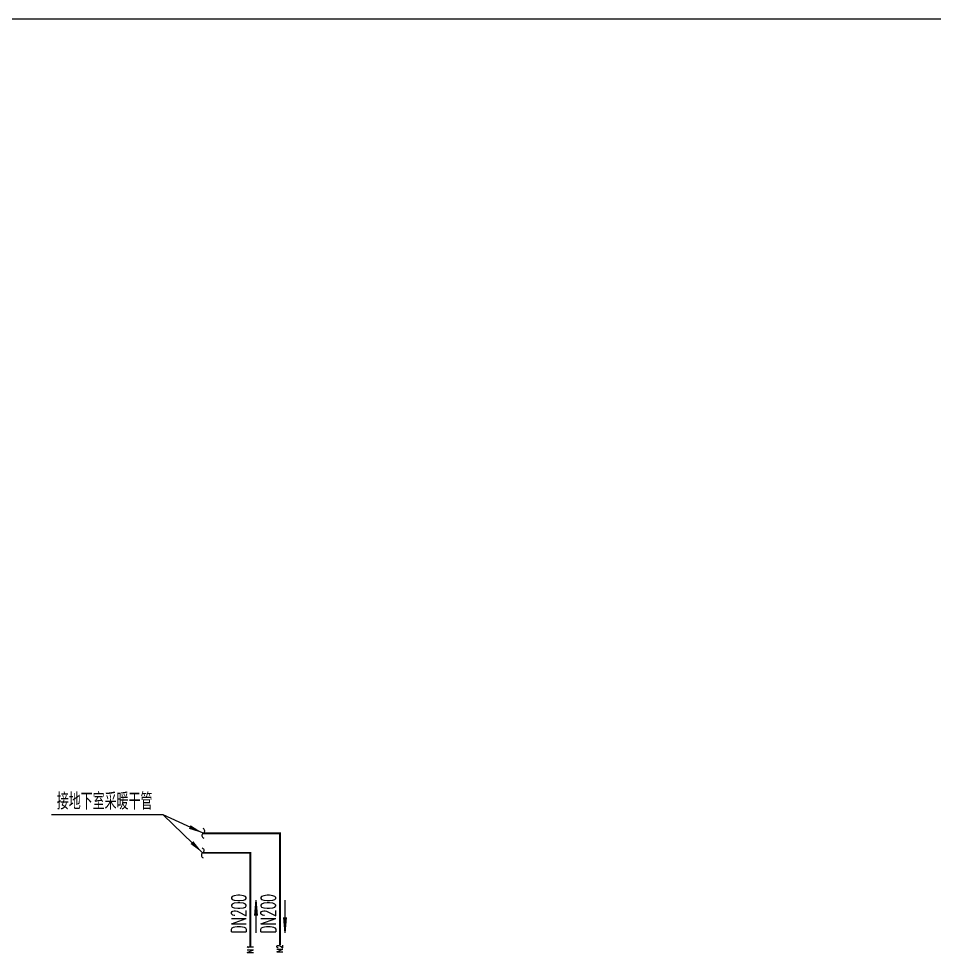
# Model space of a CAD drawing. Extents: x 179183 to 294833, y 947252 to 1004652.
# Drawn here: x 251454 to 270065, y 985649 to 1004652 of the extents above; entities that cross this region are included whole.
import ezdxf

# ---------------------------------------------------------------- set-up
doc = ezdxf.new("R2010")
doc.units = 0
doc.header["$LTSCALE"] = 1000
doc.linetypes.add('CONTINOUS', pattern=[0])
doc.linetypes.add('DASH', pattern=[0.35, 0.25, -0.1])
for name, color, linetype in [('a_bz', 2, 'Continuous'), ('a_shg', 130, 'Continuous'), ('DIM_LEAD', 3, 'Continuous'), ('EQ-TH', 7, 'Continuous'), ('PIPE-暖回水', 2, 'DASH'), ('TEXT-暖供水', 7, 'Continuous'), ('TEXT-暖回水', 7, 'Continuous'), ('VPIPE-暖供水', 3, 'Continuous')]:
    doc.layers.add(name, color=color, linetype=linetype)
doc.layers.add('说明辅助线', color=9, linetype='CONTINOUS', plot=False)
doc.styles.add('_TCH_DIM', font='SIMPLEX', dxfattribs={"bigfont": 'GBCBIG'})
doc.styles.add('_THVAC_PIPETEXT', font='simplex.shx', dxfattribs={"width": 0.7, "height": 1.5, "bigfont": 'gbcbig.shx'})
doc.styles.add('HZ', font='simplex.shx', dxfattribs={"width": 0.8, "bigfont": 'gbcbig.shx'})

# ---------------------------------------------------------------- blocks, each defined once
blk = doc.blocks.new('流向')
at = {"layer": 'a_bz', "color": 3}
for q in [(0, 0), (533, 41), (533, -41)]:
    blk.add_line((1000, 0), q, dxfattribs=at)
blk = doc.blocks.new('$ThvacSys$00000040')
at = {"elevation": 0}
blk.add_lwpolyline([(7, -101, -0.575183), (0, 0, 0.604745), (-11, 101, 16.924828)], format="xyb", dxfattribs=at)

msp = doc.modelspace()

# ---------------------------------------------------------------- hatches: boundary and pattern name
at = {"layer": 'PIPE-暖回水', "linetype": 'DASH'}
for points in [[(256762.5, 988090.9), (256782.5, 988090.9), (256782.5, 988110.9)], [(256762.5, 988090.9), (256762.5, 988110.9), (256782.5, 988110.9)], [(256762.5, 988090.9), (256782.5, 988090.9), (256782.5, 988110.9)], [(256762.5, 988090.9), (256762.5, 988110.9), (256782.5, 988110.9)]]:
    msp.add_hatch(color=256, dxfattribs=at).paths.add_polyline_path(points)
at = {"layer": 'VPIPE-暖供水'}
for points in [[(256162.5, 987690.9), (256180, 987690.9), (256180, 987708.4)], [(256162.5, 987690.9), (256162.5, 987708.4), (256180, 987708.4)], [(256162.5, 987690.9), (256180, 987690.9), (256180, 987708.4)], [(256162.5, 987690.9), (256162.5, 987708.4), (256180, 987708.4)]]:
    msp.add_hatch(color=256, dxfattribs=at).paths.add_polyline_path(points)

# ---------------------------------------------------------------- linework, layer by layer
at = {"layer": 'DIM_LEAD'}
for p, q in [((254390.7, 988466.7), (252123.6, 988466.7)), ((254390.7, 988466.7), (252123.6, 988466.7)), ((255203.2, 988090.9), (254390.7, 988466.7)), ((255191.7, 987690.9), (254390.7, 988466.7)), ((255203.2, 988090.9), (254390.7, 988466.7)), ((255191.7, 987690.9), (254390.7, 988466.7))]:
    msp.add_line(p, q, dxfattribs=at)
for points in [[(255203.2, 988090.9, 0, 80, 0), (254930.9, 988216.9, 0, 0, 0)], [(255203.2, 988090.9, 0, 80, 0), (254930.9, 988216.9, 0, 0, 0)], [(255191.7, 987690.9, 0, 80, 0), (254976.2, 987899.6, 0, 0, 0)], [(255191.7, 987690.9, 0, 80, 0), (254976.2, 987899.6, 0, 0, 0)]]:
    msp.add_lwpolyline(points, format="xyseb", dxfattribs=at)
at = {"layer": 'PIPE-暖回水', "linetype": 'DASH', "const_width": 40}
for points in [[(256762.5, 988090.9), (255203.2, 988090.9)], [(256762.5, 988090.9), (255203.2, 988090.9)], [(256762.5, 985815.2), (256762.5, 988090.9)], [(256762.5, 985815.2), (256762.5, 988090.9)]]:
    msp.add_lwpolyline(points, dxfattribs=at)
at = {"layer": 'VPIPE-暖供水', "const_width": 35}
for points in [[(256162.5, 987690.9), (255191.7, 987690.9)], [(256162.5, 987690.9), (255191.7, 987690.9)], [(256162.5, 985778.5), (256162.5, 987690.9)], [(256162.5, 985778.5), (256162.5, 987690.9)]]:
    msp.add_lwpolyline(points, dxfattribs=at)
at = {"layer": '说明辅助线'}
msp.add_lwpolyline([(179183.5, 1004651.6), (294833.5, 1004651.6), (294833.5, 947251.6), (179183.5, 947251.6)], close=True, dxfattribs=at)

# ---------------------------------------------------------------- block references
at = {"layer": 'a_shg', "yscale": 0.6666666666666665, "zscale": 0.6666666666666665, "rotation": 270}
for p, xscale in [((256271.4, 986063.7), -0.6666666666666665), ((256871.4, 986730.4), 0.6666666666666665)]:
    msp.add_blockref('流向', p, dxfattribs=dict(at, xscale=xscale))
at = {"layer": 'EQ-TH', "rotation": 179.9999999999988}
for p in [(255203.2, 988090.9), (255203.2, 988090.9), (255191.7, 987690.9), (255191.7, 987690.9)]:
    msp.add_blockref('$ThvacSys$00000040', p, dxfattribs=at)

# ---------------------------------------------------------------- texts
at = {"layer": 'a_bz', "style": 'HZ', "width": 0.6}
for p in [(256078, 986056.8, 1000), (256678, 986056.8, 1000)]:
    msp.add_text('DN200', height=300, rotation=90, dxfattribs=at).set_placement(p)
at = {"layer": 'DIM_LEAD', "color": 7, "style": '_TCH_DIM'}
msp.add_text('接地下室采暖干管', height=337.59, dxfattribs=at).set_placement((252228.6, 988571.7))
msp.add_text('接地下室采暖干管', height=337.59, dxfattribs=at).set_placement((252228.6, 988571.7))
at = {"layer": 'TEXT-暖供水', "style": '_THVAC_PIPETEXT', "width": 0.576471}
msp.add_text('N1', height=127.5, rotation=90, dxfattribs=at).set_placement((256226.3, 985652.1))
msp.add_text('N1', height=127.5, rotation=90, dxfattribs=at).set_placement((256226.3, 985652.1))
at = {"layer": 'TEXT-暖回水', "style": '_THVAC_PIPETEXT', "width": 0.576471}
msp.add_text('N2', height=127.5, rotation=90, dxfattribs=at).set_placement((256826.3, 985663.4))
msp.add_text('N2', height=127.5, rotation=90, dxfattribs=at).set_placement((256826.3, 985663.4))

doc.saveas('drawing.dxf')
